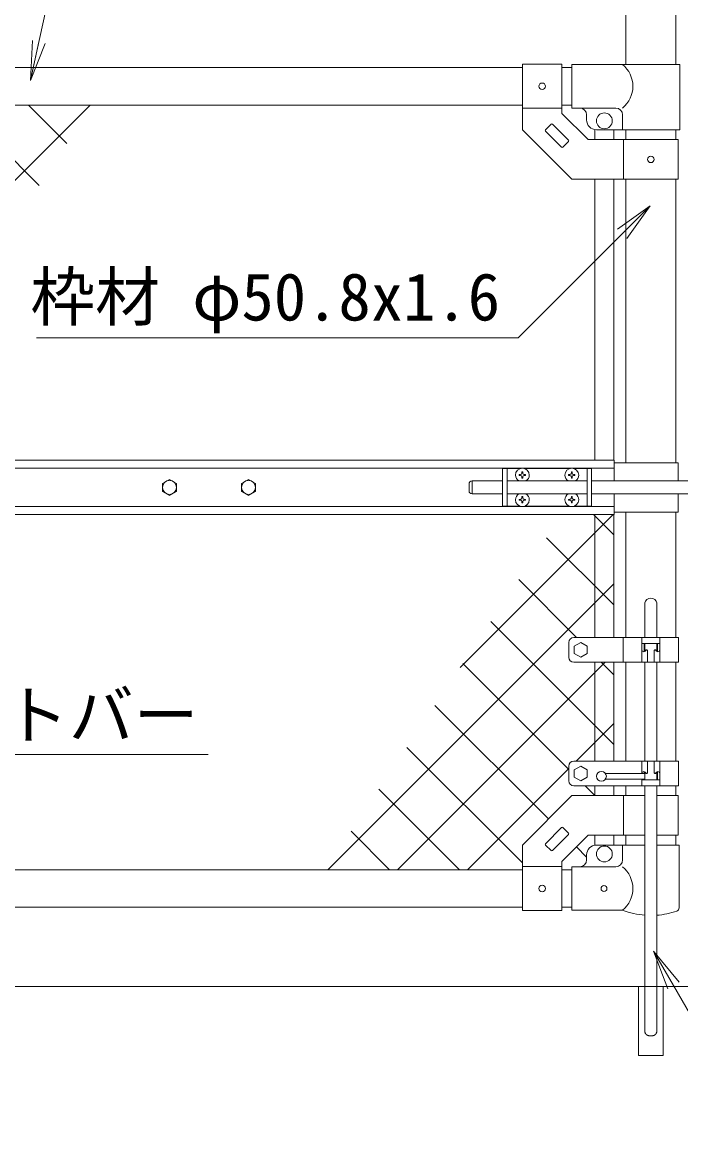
# Model space of a CAD drawing. Units: millimetres, scale not verified. Extents: x -4200 to 4200, y -2970 to 2970.
# Drawn here: x 817 to 1484, y -365 to 757 of the extents above; entities that cross this region are included whole.
import ezdxf
from ezdxf.enums import TextEntityAlignment as Align

# ---------------------------------------------------------------- set-up
doc = ezdxf.new("R2010")
doc.units = ezdxf.units.MM
doc.header["$LTSCALE"] = 20
doc.linetypes.add('DASHED', pattern=[7.5, 6, -1.5])
for name, color, linetype, lineweight in [('0-0_D-STR-TXT', 7, 'Continuous', 9), ('0-5_D-STR1', 1, 'Continuous', 18), ('0-6_D-BGD', 7, 'Continuous', 9), ('0-8_D-STR3', 3, 'Continuous', 13), ('0-A_0', 7, 'Continuous', 9), ('0-B_D-STR2', 7, 'Continuous', 9)]:
    doc.layers.add(name, color=color, linetype=linetype, lineweight=lineweight)
doc.styles.add('ＭＳ ゴシック', font='')
doc.styles.get('ＭＳ ゴシック').set_extended_font_data('MS Gothic')

# ---------------------------------------------------------------- blocks, each defined once
blk = doc.blocks.new('MLeader1')
at = {"layer": '0-0_D-STR-TXT'}
blk.add_line((1470.63, -221.08), (1456.41, -183.1), dxfattribs=at)
for points in [[(1482.18, -214.41), (1456.41, -183.1), (1476.41, -217.74)], [(1476.41, -217.74), (1561.35, -364.87), (1785.96, -364.87), (1793.16, -364.87)]]:
    blk.add_lwpolyline(points, dxfattribs=at)
blk = doc.blocks.new('MLeader5')
at = {"layer": '0-0_D-STR-TXT'}
blk.add_line((1419.91, 547.88), (1452.9, 571.45), dxfattribs=at)
for points in [[(1429.33, 538.45), (1452.9, 571.45), (1424.62, 543.17)], [(1424.62, 543.17), (1319.33, 437.88), (839.01, 437.88), (831.81, 437.88)]]:
    blk.add_lwpolyline(points, dxfattribs=at)
blk = doc.blocks.new('MLeader7')
at = {"layer": '0-0_D-STR-TXT'}
blk.add_line((621.41, 95.42), (606.74, 133.22), dxfattribs=at)
for points in [[(632.88, 102.22), (606.74, 133.22), (627.14, 98.82)], [(627.14, 98.82), (676.3, 15.92), (998.4, 15.92), (1005.6, 15.92)]]:
    blk.add_lwpolyline(points, dxfattribs=at)
blk = doc.blocks.new('_Open')
at = {"layer": '0-A_0'}
blk.add_line((-20, 3.33), (0, 0), dxfattribs=at)
blk.add_lwpolyline([(-20, -3.33), (0, 0), (-20, 0)], dxfattribs=at)

msp = doc.modelspace()

# ---------------------------------------------------------------- linework, layer by layer
at = {"layer": '0-0_D-STR-TXT'}
msp.add_lwpolyline([(1383.78, 908.04), (871.72, 908.04), (826.2, 700.13)], dxfattribs=at)
at = {"layer": '0-5_D-STR1'}
for p, q in [((1428.17, 1164.37), (1428.17, 714.37)), ((1478.97, 1164.37), (1478.97, 714.37)), ((1323.57, 711.37), (689.37, 711.37)), ((1373.57, 711.37), (1363.57, 711.37)), ((1323.57, 673.37), (689.37, 673.37)), ((1373.57, 673.37), (1363.57, 673.37)), ((1428.17, 648.37), (1428.17, 638.37)), ((1478.97, 648.37), (1478.97, 638.37)), ((1428.17, 598.37), (1428.17, 311.37)), ((1478.97, 598.37), (1478.97, 311.37)), ((1428.17, 261.37), (1428.17, 134.37)), ((1478.97, 261.37), (1478.97, 134.37)), ((1428.17, 109.37), (1428.17, 9.37)), ((1478.97, 109.37), (1478.97, 9.37)), ((1428.17, -15.63), (1428.17, -25.63)), ((1478.97, -15.63), (1478.97, -25.63)), ((1428.17, -65.63), (1428.17, -75.63)), ((1478.97, -65.63), (1478.97, -75.63)), ((1323.57, -100.63), (689.37, -100.63)), ((1373.57, -100.63), (1363.57, -100.63)), ((1323.57, -138.63), (689.37, -138.63)), ((1373.57, -138.63), (1363.57, -138.63))]:
    msp.add_line(p, q, dxfattribs=at)
at = {"layer": '0-6_D-BGD'}
msp.add_line((609.22, -218.63), (2359.22, -218.63), dxfattribs=at)
at = {"layer": '0-8_D-STR3'}
for p, q in [((1323.57, 714.62), (1323.57, 648.37)), ((1363.57, 714.62), (1323.57, 714.62)), ((1363.57, 714.62), (1363.57, 664.94)), ((1373.57, 714.37), (1482.92, 714.37)), ((1373.57, 670.37), (1373.57, 714.37)), ((1482.92, 714.37), (1482.92, 648.37)), ((1363.57, 670.12), (1323.57, 670.12)), ((1390.13, 638.37), (1363.57, 664.94)), ((1373.57, 670.37), (1418.02, 670.37)), ((1388.57, 658.37), (1388.57, 663.37)), ((1425.02, 648.37), (1425.02, 663.37)), ((1352.55, 654.03), (1346.9, 648.38)), ((1370.23, 637.77), (1353.97, 654.03)), ((1363.16, 630.7), (1346.9, 646.96)), ((1397.07, 648.37), (1397.07, 638.37)), ((1482.92, 648.37), (1398.57, 648.37)), ((1416.07, 648.37), (1416.07, 638.37)), ((1370.23, 636.36), (1364.58, 630.7)), ((1481.27, 638.37), (1390.13, 638.37)), ((1425.87, 638.37), (1425.87, 598.37)), ((1481.27, 638.37), (1481.27, 598.37)), ((1397.07, 598.37), (1397.07, 313.87)), ((1416.07, 598.37), (1416.07, 313.87)), ((1416.47, 313.87), (596.47, 313.87)), ((1416.47, 305.87), (596.47, 305.87)), ((1303.57, 305.37), (1303.57, 267.37)), ((1320.97, 305.37), (1303.57, 305.37)), ((1308.07, 305.37), (1308.07, 267.37)), ((1370.97, 305.37), (1326.16, 305.37)), ((1393.57, 305.37), (1376.16, 305.37)), ((1389.07, 305.37), (1389.07, 267.37)), ((1393.57, 305.37), (1393.57, 267.37)), ((1416.47, 313.87), (1416.47, 292.87)), ((1416.47, 311.37), (1481.07, 311.37)), ((1481.07, 311.37), (1481.07, 292.87)), ((1283.57, 292.87), (1272.62, 292.87)), ((1272.62, 292.87), (1272.62, 279.87)), ((1283.41, 292.87), (1303.57, 292.87)), ((1308.07, 292.87), (1389.07, 292.87)), ((1320.42, 298.47), (1320.42, 298.87)), ((1321.71, 298.45), (1320.42, 298.47)), ((1323.17, 302.02), (1323.15, 300.72)), ((1323.17, 295.72), (1323.15, 297.01)), ((1323.96, 302.02), (1323.17, 302.02)), ((1323.96, 295.72), (1323.17, 295.72)), ((1323.96, 302.02), (1323.98, 300.72)), ((1323.96, 295.72), (1323.98, 297.01)), ((1325.42, 299.29), (1326.72, 299.26)), ((1326.72, 299.26), (1326.72, 298.87)), ((1371.71, 299.29), (1370.42, 299.26)), ((1370.42, 299.26), (1370.42, 298.87)), ((1373.17, 302.02), (1373.15, 300.72)), ((1373.17, 295.72), (1373.15, 297.01)), ((1373.96, 302.02), (1373.17, 302.02)), ((1373.96, 295.72), (1373.17, 295.72)), ((1373.96, 302.02), (1373.98, 300.72)), ((1373.96, 295.72), (1373.98, 297.01)), ((1375.42, 298.45), (1376.72, 298.47)), ((1376.72, 298.47), (1376.72, 298.87)), ((1393.57, 292.87), (1574.87, 292.87)), ((1269.62, 289.87), (1269.62, 282.87)), ((1283.57, 279.87), (1272.62, 279.87)), ((1283.41, 279.87), (1303.57, 279.87)), ((1308.07, 279.87), (1389.07, 279.87)), ((1320.42, 273.47), (1320.42, 273.87)), ((1321.71, 273.45), (1320.42, 273.47)), ((1323.17, 277.02), (1323.15, 275.72)), ((1323.17, 270.72), (1323.15, 272.01)), ((1323.96, 277.02), (1323.17, 277.02)), ((1323.96, 270.72), (1323.17, 270.72)), ((1323.96, 277.02), (1323.98, 275.72)), ((1323.96, 270.72), (1323.98, 272.01)), ((1325.42, 274.29), (1326.72, 274.26)), ((1325.42, 273.45), (1326.72, 273.47)), ((1326.72, 274.26), (1326.72, 273.87)), ((1326.72, 273.47), (1326.72, 273.87)), ((1371.71, 274.29), (1370.42, 274.26)), ((1370.42, 274.26), (1370.42, 273.87)), ((1373.17, 277.02), (1373.15, 275.72)), ((1373.17, 270.72), (1373.15, 272.01)), ((1373.96, 277.02), (1373.17, 277.02)), ((1373.96, 270.72), (1373.17, 270.72)), ((1373.96, 277.02), (1373.98, 275.72)), ((1373.96, 270.72), (1373.98, 272.01)), ((1375.42, 274.29), (1376.72, 274.26)), ((1375.42, 273.45), (1376.72, 273.47)), ((1376.72, 274.26), (1376.72, 273.87)), ((1376.72, 273.47), (1376.72, 273.87)), ((1393.57, 279.87), (1574.87, 279.87)), ((1416.47, 279.87), (1416.47, 258.87)), ((1481.07, 279.87), (1481.07, 261.37)), ((1416.47, 266.87), (596.47, 266.87)), ((1416.47, 258.87), (596.47, 258.87)), ((1320.97, 267.37), (1303.57, 267.37)), ((1370.97, 267.37), (1326.16, 267.37)), ((1393.57, 267.37), (1376.16, 267.37)), ((1397.07, 258.87), (1397.07, 134.37)), ((1416.07, 258.87), (1416.07, 134.37)), ((1416.47, 261.37), (1481.07, 261.37)), ((1447.57, 169.37), (1447.57, 134.37)), ((1459.57, 169.37), (1459.57, 134.37)), ((1370.57, 129.37), (1370.57, 114.37)), ((1481.57, 134.37), (1375.57, 134.37)), ((1382.57, 129.43), (1389.06, 125.67)), ((1389.06, 125.67), (1389.06, 118.17)), ((1425.56, 134.37), (1425.56, 109.37)), ((1444.56, 134.37), (1444.56, 109.37)), ((1462.57, 128.37), (1444.56, 128.37)), ((1446.86, 128.37), (1446.86, 120.05)), ((1447.57, 128.37), (1447.57, 120.3)), ((1459.57, 128.37), (1459.57, 120.3)), ((1460.27, 128.37), (1460.27, 121.87)), ((1460.27, 128.37), (1460.27, 120.05)), ((1462.57, 134.37), (1462.57, 109.37)), ((1481.57, 134.37), (1481.57, 109.37)), ((1448.57, 121.87), (1449.57, 121.87)), ((1450.07, 121.37), (1450.07, 109.37)), ((1457.07, 121.37), (1457.07, 109.37)), ((1457.57, 121.87), (1458.57, 121.87)), ((1481.57, 109.37), (1375.57, 109.37)), ((1397.07, 109.37), (1397.07, 9.37)), ((1416.07, 109.37), (1416.07, 9.37)), ((1447.57, 109.37), (1447.57, 9.37)), ((1459.57, 109.37), (1459.57, 9.37)), ((1370.57, -10.63), (1370.57, 4.37)), ((1481.57, 9.37), (1375.57, 9.37)), ((1382.57, 4.32), (1376.07, 0.57)), ((1376.07, 0.57), (1376.07, -6.94)), ((1389.06, 0.57), (1382.57, 4.32)), ((1444.56, -3.06), (1444.56, 9.37)), ((1450.07, -2.63), (1450.07, 9.37)), ((1457.07, -2.63), (1457.07, 9.37)), ((1462.57, -15.63), (1462.57, 9.37)), ((1481.57, 9.37), (1481.57, -15.63)), ((1376.07, -6.94), (1382.57, -10.69)), ((1447.57, -3.06), (1407.56, -3.06)), ((1447.57, -9.06), (1407.57, -9.06)), ((1444.56, -15.63), (1444.56, -9.06)), ((1462.57, -9.63), (1444.56, -9.63)), ((1446.86, -3.06), (1446.86, -1.32)), ((1446.86, -9.63), (1446.86, -9.06)), ((1447.57, -9.63), (1447.57, -1.56)), ((1447.57, -1.56), (1447.57, -4.7)), ((1448.57, -3.13), (1449.57, -3.13)), ((1457.57, -3.13), (1458.57, -3.13)), ((1459.57, -9.63), (1459.57, -1.56)), ((1459.57, -1.56), (1459.57, -4.7)), ((1460.27, -9.63), (1460.27, -1.32)), ((1460.27, -9.63), (1460.27, -3.13)), ((1481.57, -15.63), (1375.57, -15.63)), ((1397.07, -15.63), (1397.07, -25.63)), ((1416.07, -15.63), (1416.07, -25.63)), ((1447.57, -15.63), (1447.57, -218.63)), ((1459.57, -15.63), (1459.57, -218.63)), ((1425.87, -65.63), (1425.87, -25.63)), ((1481.27, -25.63), (1459.57, -25.63)), ((1481.27, -65.63), (1481.27, -25.63)), ((1363.16, -57.97), (1346.9, -74.23)), ((1370.23, -65.04), (1353.97, -81.3)), ((1390.13, -65.63), (1363.57, -92.2)), ((1370.23, -63.62), (1364.58, -57.97)), ((1447.57, -65.63), (1390.13, -65.63)), ((1397.07, -65.63), (1397.07, -75.75)), ((1416.07, -65.63), (1416.07, -75.63)), ((1481.27, -65.63), (1459.57, -65.63)), ((1323.57, -141.88), (1323.57, -75.63)), ((1352.55, -81.3), (1346.9, -75.64)), ((1425.02, -75.63), (1398.57, -75.63)), ((1447.57, -75.63), (1425.02, -75.63)), ((1425.02, -75.63), (1425.02, -90.63)), ((1482.12, -75.63), (1459.57, -75.63)), ((1482.12, -75.63), (1482.12, -139.33)), ((1388.57, -90.63), (1388.57, -85.63)), ((1363.57, -97.38), (1323.57, -97.38)), ((1363.57, -141.88), (1363.57, -92.2)), ((1373.57, -97.63), (1418.02, -97.63)), ((1373.57, -141.63), (1373.57, -97.63)), ((1363.57, -141.88), (1323.57, -141.88)), ((1373.57, -141.63), (1425.02, -141.63)), ((1466.07, -218.63), (1466.07, -288.63))]:
    msp.add_line(p, q, dxfattribs=at)
at = {"layer": '0-8_D-STR3', "linetype": 'DASHED'}
for p, q in [((1447.57, -264.15), (1447.57, -218.63)), ((1459.57, -264.13), (1459.57, -218.63)), ((1455.07, -268.63), (1452.07, -268.63))]:
    msp.add_line(p, q, dxfattribs=at)
at = {"layer": '0-8_D-STR3'}
for points in [[(1481.27, 598.37), (1373.57, 598.37), (1323.57, 648.37)], [(1321.71, 299.29), (1320.42, 299.26), (1320.42, 298.87)], [(1325.42, 298.45), (1326.72, 298.47), (1326.72, 298.87)], [(1371.71, 298.45), (1370.42, 298.47), (1370.42, 298.87)], [(1375.42, 299.29), (1376.72, 299.26), (1376.72, 298.87)], [(1321.71, 274.29), (1320.42, 274.26), (1320.42, 273.87)], [(1371.71, 273.45), (1370.42, 273.47), (1370.42, 273.87)], [(1389.06, 118.17), (1382.57, 114.41), (1376.07, 118.17), (1376.07, 125.67), (1382.57, 129.43)], [(1382.57, -10.69), (1389.06, -6.94), (1389.06, 0.57)], [(1447.57, -25.63), (1373.57, -25.63), (1323.57, -75.63)], [(1441.07, -218.63), (1441.07, -288.63), (1466.07, -288.63)]]:
    msp.add_lwpolyline(points, dxfattribs=at)
for points in [[(966.47, 294.47), (959.45, 290.42), (959.45, 282.32), (966.47, 278.27), (973.48, 282.32), (973.48, 290.42)], [(1046.47, 294.47), (1039.45, 290.42), (1039.45, 282.32), (1046.47, 278.27), (1053.48, 282.32), (1053.48, 290.42)]]:
    msp.add_lwpolyline(points, close=True, dxfattribs=at)
for centre, radius in [((1343.57, 692.37), 3.25), ((1406.57, 657.37), 8), ((1453.57, 618.37), 3.25), ((966.47, 286.37), 7.03), ((1046.47, 286.37), 7.03), ((1403.57, -6.06), 5), ((1406.57, -84.63), 8), ((1343.57, -119.63), 3.25), ((1406.17, -119.63), 3)]:
    msp.add_circle(centre, radius, dxfattribs=at)
for centre, radius, start, end in [((1406.82, 692.37), 28.55, 309.59418, 50.40582), ((1381.57, 663.37), 7, 0, 90), ((1418.02, 663.37), 7, 0, 90), ((1353.26, 653.33), 1, 45, 135), ((1398.57, 658.37), 10, 180, 270), ((1347.6, 647.67), 1, 135, 225), ((1363.87, 631.41), 1, 225, 315), ((1369.53, 637.06), 1, 315, 45), ((1323.57, 298.87), 7, 0, 180), ((1373.57, 298.87), 7, 0, 180), ((1272.62, 289.87), 3, 90, 180), ((1323.57, 298.87), 7, 180, 238.99728), ((1321.66, 300.77), 1.49, 270, 0), ((1321.66, 296.96), 1.49, 0, 90), ((1325.47, 300.77), 1.49, 180, 270), ((1325.47, 296.96), 1.49, 90, 180), ((1323.57, 298.87), 7, 301.00272, 0), ((1373.57, 298.87), 7, 180, 238.99728), ((1371.66, 300.77), 1.49, 270, 0), ((1371.66, 296.96), 1.49, 0, 90), ((1375.47, 300.77), 1.49, 180, 270), ((1375.47, 296.96), 1.49, 90, 180), ((1373.57, 298.87), 7, 301.00272, 0), ((1272.62, 282.87), 3, 180, 270), ((1323.57, 273.87), 7, 121.00272, 180), ((1323.57, 273.87), 7, 180, 0), ((1321.66, 275.77), 1.49, 270, 0), ((1321.66, 271.96), 1.49, 0, 90), ((1325.47, 275.77), 1.49, 180, 270), ((1325.47, 271.96), 1.49, 90, 180), ((1323.57, 273.87), 7, 0, 58.99728), ((1373.57, 273.87), 7, 121.00272, 180), ((1373.57, 273.87), 7, 180, 0), ((1371.66, 275.77), 1.49, 270, 0), ((1371.66, 271.96), 1.49, 0, 90), ((1375.47, 275.77), 1.49, 180, 270), ((1375.47, 271.96), 1.49, 90, 180), ((1373.57, 273.87), 7, 0, 58.99728), ((1453.57, 168.27), 6.1, 10.38886, 169.61114), ((1375.57, 129.37), 5, 90, 180), ((1375.57, 114.37), 5, 180, 270), ((1446.56, 122.04), 2.01, 184.89299, 355.10701), ((1449.57, 121.37), 0.5, 0, 90), ((1457.57, 121.37), 0.5, 90, 180), ((1460.57, 122.04), 2.01, 184.89299, 355.10701), ((1375.57, 4.37), 5, 90, 180), ((1375.57, -10.63), 5, 180, 270), ((1446.56, -3.3), 2.01, 4.89299, 175.10701), ((1449.57, -2.63), 0.5, 270, 0), ((1457.57, -2.63), 0.5, 180, 270), ((1460.57, -3.3), 2.01, 4.89299, 175.10701), ((1363.87, -58.67), 1, 45, 135), ((1369.53, -64.33), 1, 315, 45), ((1347.6, -74.94), 1, 135, 225), ((1398.57, -85.63), 10, 90, 180), ((1353.26, -80.59), 1, 225, 315), ((1381.57, -90.63), 7, 270, 0), ((1418.02, -90.63), 7, 270, 0), ((1406.82, -119.63), 28.55, 309.59418, 50.40582), ((1453.57, -66.9), 80, 249.0916, 265.69865), ((1453.57, -66.9), 80, 274.30109, 289.22051), ((1478.82, -139.33), 3.3, 289.22051, 0)]:
    msp.add_arc(centre, radius, start, end, dxfattribs=at)
at = {"layer": '0-8_D-STR3', "linetype": 'DASHED'}
for centre, start, end in [((1452.07, -264.13), 179.99999, 270.00049), ((1455.07, -264.13), 269.99951, 0.00001)]:
    msp.add_arc(centre, 4.5, start, end, dxfattribs=at)
at = {"layer": '0-B_D-STR2'}
for p, q in [((596.87, 383.96), (886.28, 673.37)), ((834.45, 591.93), (753.01, 673.37)), ((862.73, 634.36), (823.72, 673.37)), ((1415.44, 258.87), (1260.53, 103.96)), ((1395.39, 258.87), (1416.07, 238.19)), ((1348.13, 235.42), (1416.07, 167.48)), ((1319.85, 192.99), (1378.47, 134.37)), ((1416.07, 188.78), (1126.65, -100.63)), ((1291.58, 150.55), (1416.07, 26.06)), ((1407.36, 109.37), (1197.36, -100.63)), ((1263.3, 108.11), (1370.57, 0.85)), ((1403.47, 109.37), (1416.07, 96.77)), ((1235.03, 65.68), (1349.95, -49.25)), ((1416.07, 47.36), (1378.08, 9.37)), ((1206.75, 23.24), (1323.57, -93.57)), ((1370.57, 1.86), (1268.08, -100.63)), ((1178.48, -19.19), (1259.92, -100.63)), ((1387.05, -15.63), (1397.05, -25.63)), ((1150.2, -61.63), (1189.21, -100.63)), ((1378.24, -77.53), (1388.57, -87.86))]:
    msp.add_line(p, q, dxfattribs=at)

# ---------------------------------------------------------------- block references
at = {"layer": '0-0_D-STR-TXT', "xscale": 2, "yscale": 2, "rotation": 257.65038}
msp.add_blockref('_Open', (825.77, 698.17), dxfattribs=at)
at = {"layer": '0-0_D-STR-TXT'}
for name in ['MLeader5', 'MLeader7', 'MLeader1']:
    msp.add_blockref(name, (0, 0), dxfattribs=at)

# ---------------------------------------------------------------- texts
at = {"layer": '0-0_D-STR-TXT', "style": 'ＭＳ ゴシック'}
for s, p in [('枠材 φ50.8x1.6', (825.67, 440.85)), ('ネットバー', (667.77, 17.53))]:
    msp.add_text(s, height=48.09, dxfattribs=at).set_placement(p, align=Align.BOTTOM_LEFT)

doc.saveas('drawing.dxf')
